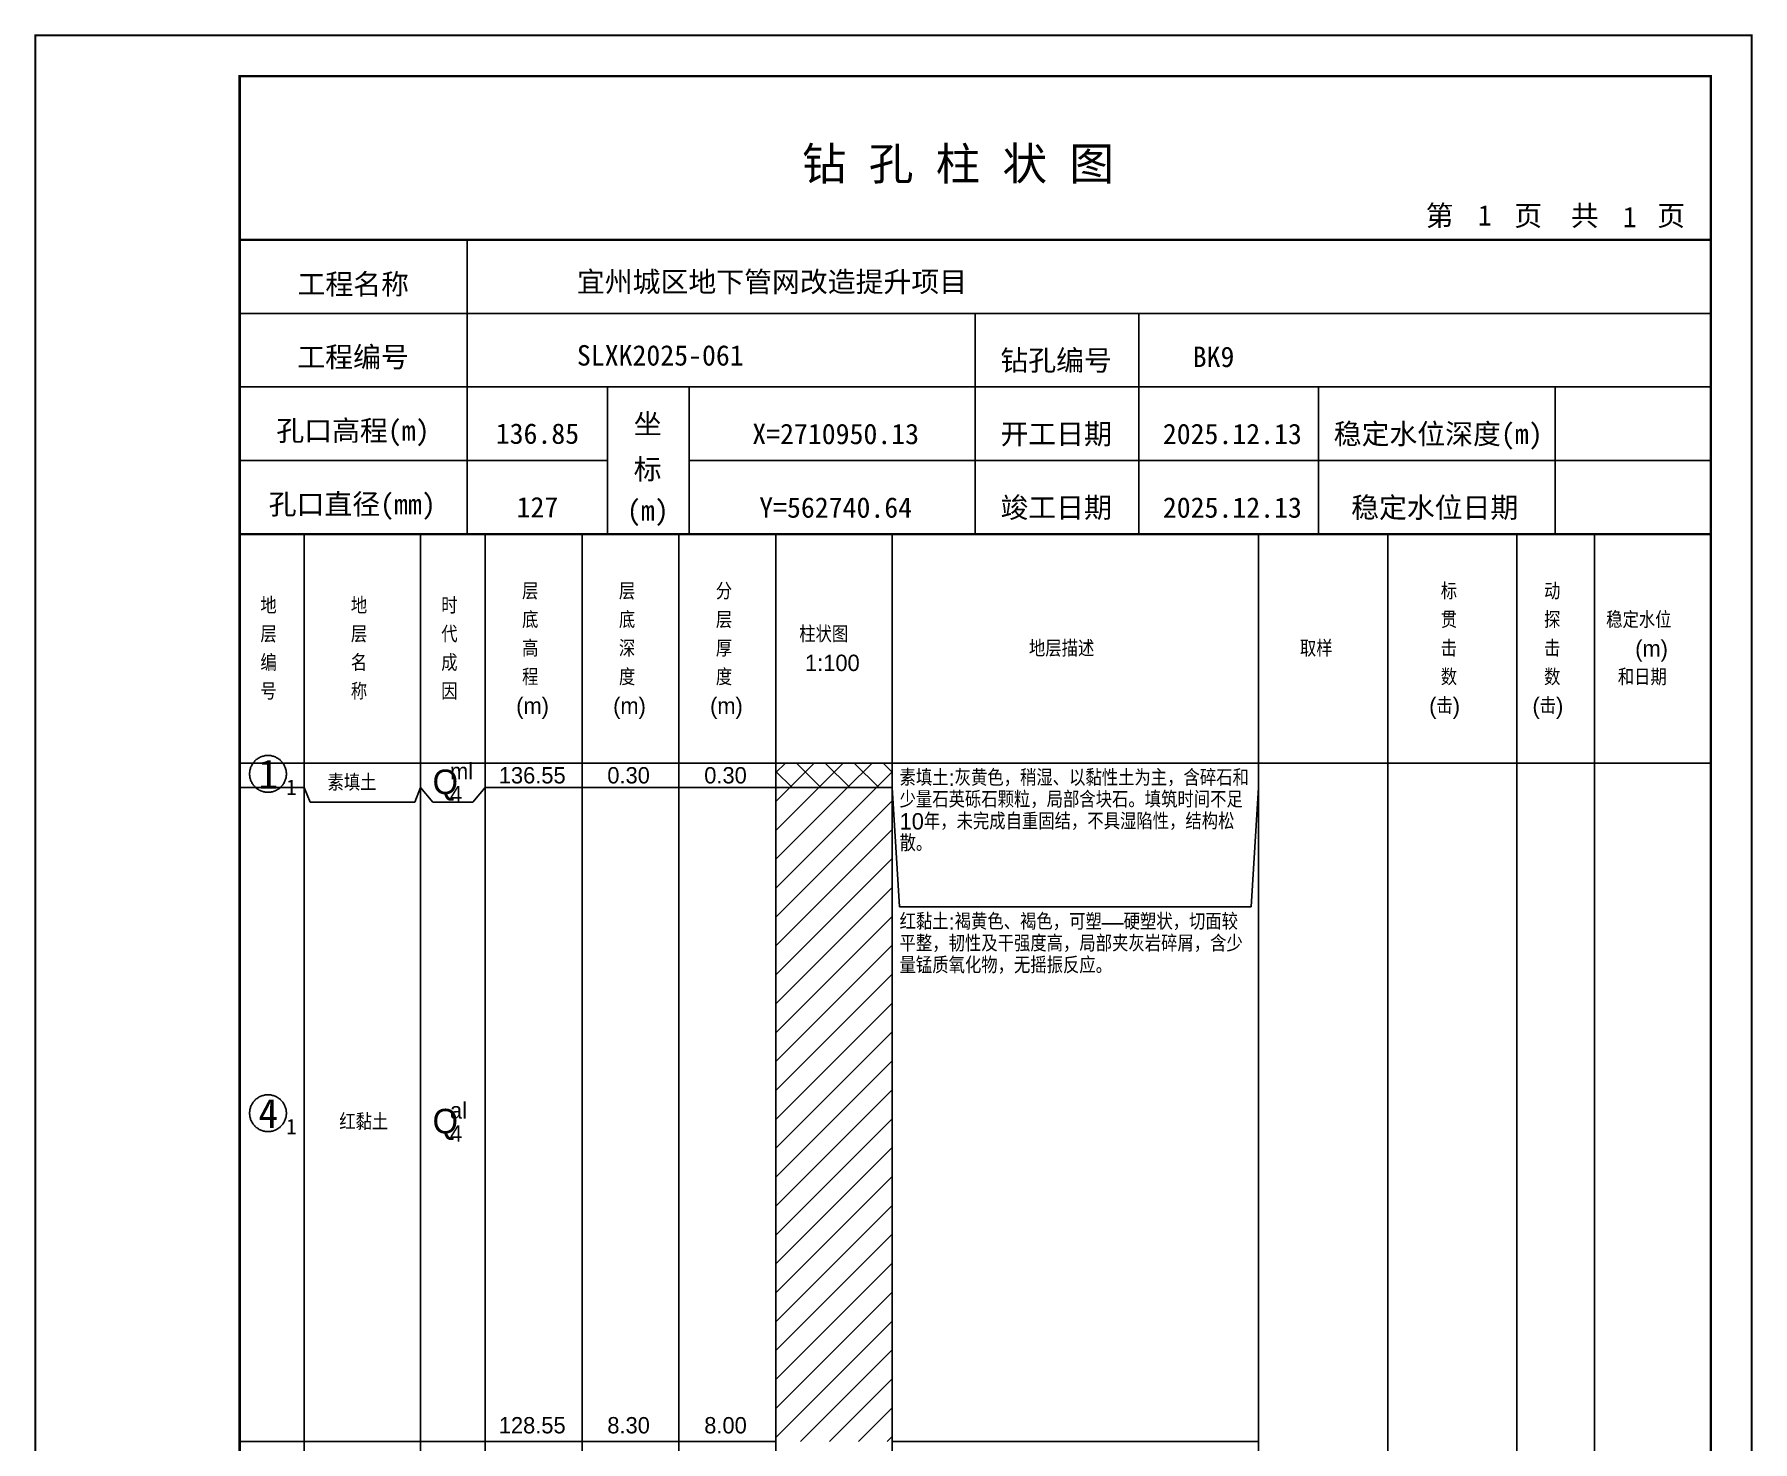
# Model space of a CAD drawing. Header units: millimetres. Extents: x 12489 to 89920, y 4630 to 4927.
# Drawn here: x 14249.3 to 14459.6, y 4754.7 to 4926.8 of the extents above; entities that cross this region are included whole.
import ezdxf
from ezdxf.enums import TextEntityAlignment as Align

# ---------------------------------------------------------------- set-up
doc = ezdxf.new("R2010")
doc.units = ezdxf.units.MM
doc.layers.add('ZZT_TC', color=7, linetype='Continuous')
doc.styles.add('成果图图块', font='', dxfattribs={"height": 2.5})
doc.styles.add('成果图模板', font='')
doc.styles.add('成果图模板标题', font='simhei.ttf')
doc.styles.add('成果图表体', font='Comfont.shx', dxfattribs={"height": 2, "bigfont": 'Hztxt12a.shx'})
doc.styles.get('成果图图块').set_extended_font_data('FangSong_GB2312')
doc.styles.get('成果图模板').set_extended_font_data('FangSong_GB2312')

# ---------------------------------------------------------------- blocks, each defined once
blk = doc.blocks.new('DCBH-1-1-920', base_point=(0.3, -0.11))
at = {"layer": 'ZZT_TC', "color": 7}
blk.add_polyline3d([(-0.19, 2.31, 0), (-0.3, 2.31, 0), (-0.41, 2.3, 0), (-0.52, 2.29, 0), (-0.63, 2.27, 0), (-0.73, 2.24, 0), (-0.84, 2.21, 0), (-0.95, 2.18, 0), (-1.05, 2.14, 0), (-1.15, 2.09, 0), (-1.25, 2.04, 0), (-1.35, 1.99, 0), (-1.44, 1.93, 0), (-1.53, 1.87, 0), (-1.62, 1.8, 0), (-1.7, 1.73, 0), (-1.78, 1.65, 0), (-1.86, 1.57, 0), (-1.93, 1.49, 0), (-2, 1.4, 0), (-2.06, 1.31, 0), (-2.12, 1.22, 0), (-2.17, 1.12, 0), (-2.22, 1.02, 0), (-2.27, 0.92, 0), (-2.31, 0.82, 0), (-2.34, 0.71, 0), (-2.37, 0.61, 0), (-2.4, 0.5, 0), (-2.41, 0.39, 0), (-2.43, 0.28, 0), (-2.44, 0.17, 0), (-2.44, 0.06, 0), (-2.44, -0.05, 0), (-2.43, -0.16, 0), (-2.41, -0.27, 0), (-2.4, -0.38, 0), (-2.37, -0.49, 0), (-2.34, -0.6, 0), (-2.31, -0.7, 0), (-2.27, -0.8, 0), (-2.22, -0.9, 0), (-2.17, -1, 0), (-2.12, -1.1, 0), (-2.06, -1.19, 0), (-2, -1.28, 0), (-1.93, -1.37, 0), (-1.86, -1.45, 0), (-1.78, -1.53, 0), (-1.7, -1.61, 0), (-1.62, -1.68, 0), (-1.53, -1.75, 0), (-1.44, -1.81, 0), (-1.35, -1.87, 0), (-1.25, -1.93, 0), (-1.15, -1.98, 0), (-1.05, -2.02, 0), (-0.95, -2.06, 0), (-0.84, -2.1, 0), (-0.73, -2.13, 0), (-0.63, -2.15, 0), (-0.52, -2.17, 0), (-0.41, -2.18, 0), (-0.3, -2.19, 0), (-0.19, -2.19, 0), (-0.08, -2.19, 0), (0.03, -2.18, 0), (0.14, -2.17, 0), (0.25, -2.15, 0), (0.36, -2.13, 0), (0.47, -2.1, 0), (0.57, -2.06, 0), (0.67, -2.02, 0), (0.77, -1.98, 0), (0.87, -1.93, 0), (0.97, -1.87, 0), (1.06, -1.81, 0), (1.15, -1.75, 0), (1.24, -1.68, 0), (1.32, -1.61, 0), (1.4, -1.53, 0), (1.48, -1.45, 0), (1.55, -1.37, 0), (1.62, -1.28, 0), (1.68, -1.19, 0), (1.74, -1.1, 0), (1.8, -1, 0), (1.85, -0.9, 0), (1.89, -0.8, 0), (1.93, -0.7, 0), (1.97, -0.6, 0), (2, -0.49, 0), (2.02, -0.38, 0), (2.04, -0.27, 0), (2.05, -0.16, 0), (2.06, -0.05, 0), (2.06, 0.06, 0), (2.06, 0.17, 0), (2.05, 0.28, 0), (2.04, 0.39, 0), (2.02, 0.5, 0), (2, 0.61, 0), (1.97, 0.71, 0), (1.93, 0.82, 0), (1.89, 0.92, 0), (1.85, 1.02, 0), (1.8, 1.12, 0), (1.74, 1.22, 0), (1.68, 1.31, 0), (1.62, 1.4, 0), (1.55, 1.49, 0), (1.48, 1.57, 0), (1.4, 1.65, 0), (1.32, 1.73, 0), (1.24, 1.8, 0), (1.15, 1.87, 0), (1.06, 1.93, 0), (0.97, 1.99, 0), (0.87, 2.04, 0), (0.77, 2.09, 0), (0.67, 2.14, 0), (0.57, 2.18, 0), (0.47, 2.21, 0), (0.36, 2.24, 0), (0.25, 2.27, 0), (0.14, 2.29, 0), (0.03, 2.3, 0), (-0.08, 2.31, 0), (-0.19, 2.31, 0)], dxfattribs=at)
at = {"style": '成果图图块'}
blk.add_text('1', height=3.57, dxfattribs=at).set_placement((-0.16, -1.74), align=Align.CENTER)
blk.add_text('1', height=1.91, dxfattribs=at).set_placement((2.03, -2.53))
blk = doc.blocks.new('DCBH-1-1-921', base_point=(0.3, -0.11))
at = {"layer": 'ZZT_TC', "color": 7}
blk.add_polyline3d([(-0.19, 2.31, 0), (-0.3, 2.31, 0), (-0.41, 2.3, 0), (-0.52, 2.29, 0), (-0.63, 2.27, 0), (-0.73, 2.24, 0), (-0.84, 2.21, 0), (-0.95, 2.18, 0), (-1.05, 2.14, 0), (-1.15, 2.09, 0), (-1.25, 2.04, 0), (-1.35, 1.99, 0), (-1.44, 1.93, 0), (-1.53, 1.87, 0), (-1.62, 1.8, 0), (-1.7, 1.73, 0), (-1.78, 1.65, 0), (-1.86, 1.57, 0), (-1.93, 1.49, 0), (-2, 1.4, 0), (-2.06, 1.31, 0), (-2.12, 1.22, 0), (-2.17, 1.12, 0), (-2.22, 1.02, 0), (-2.27, 0.92, 0), (-2.31, 0.82, 0), (-2.34, 0.71, 0), (-2.37, 0.61, 0), (-2.4, 0.5, 0), (-2.41, 0.39, 0), (-2.43, 0.28, 0), (-2.44, 0.17, 0), (-2.44, 0.06, 0), (-2.44, -0.05, 0), (-2.43, -0.16, 0), (-2.41, -0.27, 0), (-2.4, -0.38, 0), (-2.37, -0.49, 0), (-2.34, -0.6, 0), (-2.31, -0.7, 0), (-2.27, -0.8, 0), (-2.22, -0.9, 0), (-2.17, -1, 0), (-2.12, -1.1, 0), (-2.06, -1.19, 0), (-2, -1.28, 0), (-1.93, -1.37, 0), (-1.86, -1.45, 0), (-1.78, -1.53, 0), (-1.7, -1.61, 0), (-1.62, -1.68, 0), (-1.53, -1.75, 0), (-1.44, -1.81, 0), (-1.35, -1.87, 0), (-1.25, -1.93, 0), (-1.15, -1.98, 0), (-1.05, -2.02, 0), (-0.95, -2.06, 0), (-0.84, -2.1, 0), (-0.73, -2.13, 0), (-0.63, -2.15, 0), (-0.52, -2.17, 0), (-0.41, -2.18, 0), (-0.3, -2.19, 0), (-0.19, -2.19, 0), (-0.08, -2.19, 0), (0.03, -2.18, 0), (0.14, -2.17, 0), (0.25, -2.15, 0), (0.36, -2.13, 0), (0.47, -2.1, 0), (0.57, -2.06, 0), (0.67, -2.02, 0), (0.77, -1.98, 0), (0.87, -1.93, 0), (0.97, -1.87, 0), (1.06, -1.81, 0), (1.15, -1.75, 0), (1.24, -1.68, 0), (1.32, -1.61, 0), (1.4, -1.53, 0), (1.48, -1.45, 0), (1.55, -1.37, 0), (1.62, -1.28, 0), (1.68, -1.19, 0), (1.74, -1.1, 0), (1.8, -1, 0), (1.85, -0.9, 0), (1.89, -0.8, 0), (1.93, -0.7, 0), (1.97, -0.6, 0), (2, -0.49, 0), (2.02, -0.38, 0), (2.04, -0.27, 0), (2.05, -0.16, 0), (2.06, -0.05, 0), (2.06, 0.06, 0), (2.06, 0.17, 0), (2.05, 0.28, 0), (2.04, 0.39, 0), (2.02, 0.5, 0), (2, 0.61, 0), (1.97, 0.71, 0), (1.93, 0.82, 0), (1.89, 0.92, 0), (1.85, 1.02, 0), (1.8, 1.12, 0), (1.74, 1.22, 0), (1.68, 1.31, 0), (1.62, 1.4, 0), (1.55, 1.49, 0), (1.48, 1.57, 0), (1.4, 1.65, 0), (1.32, 1.73, 0), (1.24, 1.8, 0), (1.15, 1.87, 0), (1.06, 1.93, 0), (0.97, 1.99, 0), (0.87, 2.04, 0), (0.77, 2.09, 0), (0.67, 2.14, 0), (0.57, 2.18, 0), (0.47, 2.21, 0), (0.36, 2.24, 0), (0.25, 2.27, 0), (0.14, 2.29, 0), (0.03, 2.3, 0), (-0.08, 2.31, 0), (-0.19, 2.31, 0)], dxfattribs=at)
at = {"style": '成果图图块'}
blk.add_text('4', height=3.57, dxfattribs=at).set_placement((-0.16, -1.74), align=Align.CENTER)
blk.add_text('1', height=1.91, dxfattribs=at).set_placement((2.03, -2.53))
blk = doc.blocks.new('钻孔柱状图路桥昇龙制图梁世成校核莫家里.dwg9', base_point=(25, 236))
for p, q in [((52.82, 236), (52.82, 272)), ((25, 263), (205, 263)), ((115, 236), (115, 263)), ((135, 236), (135, 263)), ((25, 254), (205, 254)), ((70, 236), (70, 254)), ((80, 236), (80, 254)), ((157, 236), (157, 254)), ((185.95, 236), (185.95, 254)), ((25, 245), (70, 245)), ((80, 245), (205, 245))]:
    blk.add_line(p, q)
for points, const_width in [([(0, 0), (210, 0), (210, 297), (0, 297)], 0.25), ([(25, 5), (205, 5), (205, 292), (25, 292)], 0.3)]:
    blk.add_lwpolyline(points, close=True, dxfattribs=dict(const_width=const_width))
at = {"const_width": 0.3}
for points in [[(25, 272), (205, 272)], [(25, 236), (205, 236)]]:
    blk.add_lwpolyline(points, dxfattribs=at)
for s, height, style, p in [('钻 孔 柱 状 图', 4, '成果图模板标题', (93.8, 279.31)), ('第', 2.5, '成果图模板', (170.12, 273.7)), ('页', 2.5, '成果图模板', (180.96, 273.7)), ('共', 2.5, '成果图模板', (187.88, 273.7)), ('页', 2.5, '成果图模板', (198.44, 273.7)), ('工程名称', 2.5, '成果图模板', (32.07, 265.32)), ('宜州城区地下管网改造提升项目', 2.5, '成果图模板', (66.26, 265.61)), ('工程编号', 2.5, '成果图模板', (32.05, 256.41)), ('SLXK2025-061', 2.5, '成果图模板', (66.26, 256.61)), ('钻孔编号', 2.5, '成果图模板', (118.08, 256)), ('BK9', 2.5, '成果图模板', (141.61, 256.43)), ('孔口高程(m)', 2.5, '成果图模板', (29.48, 247.41)), ('坐', 2.5, '成果图模板', (73.21, 248.24)), ('开工日期', 2.5, '成果图模板', (118.08, 247)), ('稳定水位深度(m)', 2.5, '成果图模板', (158.86, 247)), ('标', 2.5, '成果图模板', (73.21, 242.7)), ('孔口直径(mm)', 2.5, '成果图模板', (28.54, 238.41)), ('(m) ', 2.5, '成果图模板', (72.38, 237.65)), ('竣工日期', 2.5, '成果图模板', (118.08, 238)), ('稳定水位日期', 2.5, '成果图模板', (160.99, 238))]:
    blk.add_text(s, height=height, dxfattribs=dict(style=style)).set_placement(p)
at = {"style": '成果图模板'}
for s, p in [('1', (177.35, 273.74)), ('1', (195.08, 273.53)), ('136.85', (61.43, 247.04)), ('X=2710950.13', (97.92, 247)), ('2025.12.13', (146.46, 247)), ('127', (61.43, 238.04)), ('Y=562740.64', (97.92, 238)), ('2025.12.13', (146.46, 238))]:
    blk.add_text(s, height=2.5, dxfattribs=at).set_placement(p, align=Align.CENTER)

msp = doc.modelspace()

# ---------------------------------------------------------------- hatches: boundary and pattern name
at = {"linetype": 'Continuous'}
h = msp.add_hatch(dxfattribs=at)
h.set_pattern_fill('GKSTT', scale=0.5, style=0, pattern_type=2)
h.set_pattern_definition([(45, (0, 0), (-1.76776695, 1.76776695), []), (135, (0, 0), (-1.76776695, -1.76776695), [])])
h.paths.add_polyline_path([(14340.06, 4834.71), (14354.29, 4834.71), (14354.29, 4837.71), (14340.06, 4837.71)])
h = msp.add_hatch(dxfattribs=at)
h.set_pattern_fill('GKNXT', scale=0.5, style=0, pattern_type=2)
h.set_pattern_definition([(45, (0, 0), (-1.76776695, 1.76776695), [])])
h.paths.add_polyline_path([(14340.06, 4754.71), (14354.29, 4754.71), (14354.29, 4834.71), (14340.06, 4834.71)])

# ---------------------------------------------------------------- linework, layer by layer
at = {"color": 0}
for p, q in [((14274.45, 4837.71), (14282.35, 4837.71)), ((14274.45, 4834.71), (14274.45, 4837.71)), ((14282.35, 4834.71), (14282.35, 4837.71)), ((14274.45, 4834.71), (14282.35, 4834.71)), ((14274.45, 4834.71), (14282.35, 4834.71)), ((14274.45, 4754.71), (14274.45, 4834.71)), ((14282.35, 4754.71), (14282.35, 4834.71)), ((14274.45, 4754.71), (14282.35, 4754.71))]:
    msp.add_line(p, q, dxfattribs=at)
for points in [[(14274.45, 4865.71), (14282.35, 4865.71)], [(14274.45, 4837.71), (14274.45, 4865.71)], [(14282.35, 4837.71), (14282.35, 4865.71)], [(14282.35, 4865.71), (14296.58, 4865.71)], [(14282.35, 4837.71), (14282.35, 4865.71)], [(14296.58, 4837.71), (14296.58, 4865.71)], [(14296.58, 4865.71), (14304.49, 4865.71)], [(14296.58, 4837.71), (14296.58, 4865.71)], [(14304.49, 4837.71), (14304.49, 4865.71)], [(14304.49, 4865.71), (14316.35, 4865.71)], [(14304.49, 4837.71), (14304.49, 4865.71)], [(14316.35, 4837.71), (14316.35, 4865.71)], [(14316.35, 4865.71), (14328.2, 4865.71)], [(14316.35, 4837.71), (14316.35, 4865.71)], [(14328.2, 4837.71), (14328.2, 4865.71)], [(14328.2, 4865.71), (14340.06, 4865.71)], [(14328.2, 4837.71), (14328.2, 4865.71)], [(14340.06, 4837.71), (14340.06, 4865.71)], [(14340.06, 4865.71), (14354.29, 4865.71)], [(14340.06, 4837.71), (14340.06, 4865.71)], [(14354.29, 4837.71), (14354.29, 4865.71)], [(14354.29, 4865.71), (14399.11, 4865.71)], [(14354.29, 4837.71), (14354.29, 4865.71)], [(14399.11, 4837.71), (14399.11, 4865.71)], [(14399.11, 4865.71), (14414.92, 4865.71)], [(14399.11, 4837.71), (14399.11, 4865.71)], [(14414.92, 4837.71), (14414.92, 4865.71)], [(14414.92, 4865.71), (14430.73, 4865.71)], [(14414.92, 4837.71), (14414.92, 4865.71)], [(14430.73, 4837.71), (14430.73, 4865.71)], [(14430.73, 4865.71), (14440.22, 4865.71)], [(14430.73, 4837.71), (14430.73, 4865.71)], [(14440.22, 4837.71), (14440.22, 4865.71)], [(14440.22, 4865.71), (14454.45, 4865.71)], [(14440.22, 4837.71), (14440.22, 4865.71)], [(14454.45, 4837.71), (14454.45, 4865.71)], [(14274.45, 4837.71), (14282.35, 4837.71)], [(14274.45, 4643.71), (14274.45, 4837.71)], [(14274.45, 4837.71), (14282.35, 4837.71)], [(14282.35, 4643.71), (14282.35, 4837.71)], [(14282.35, 4837.71), (14296.58, 4837.71)], [(14282.35, 4643.71), (14282.35, 4837.71)], [(14282.35, 4837.71), (14296.58, 4837.71)], [(14282.35, 4834.71), (14282.35, 4837.71)], [(14296.58, 4643.71), (14296.58, 4837.71)], [(14296.58, 4834.71), (14296.58, 4837.71)], [(14296.58, 4837.71), (14304.49, 4837.71)], [(14296.58, 4643.71), (14296.58, 4837.71)], [(14296.58, 4837.71), (14304.49, 4837.71)], [(14296.58, 4832.91), (14296.58, 4837.71)], [(14304.49, 4643.71), (14304.49, 4837.71)], [(14304.49, 4832.91), (14304.49, 4837.71)], [(14304.49, 4837.71), (14316.35, 4837.71)], [(14304.49, 4643.71), (14304.49, 4837.71)], [(14304.49, 4837.71), (14316.35, 4837.71)], [(14304.49, 4837.71), (14316.35, 4837.71)], [(14304.49, 4834.71), (14304.49, 4837.71)], [(14316.35, 4643.71), (14316.35, 4837.71)], [(14316.35, 4834.71), (14316.35, 4837.71)], [(14316.35, 4837.71), (14328.2, 4837.71)], [(14316.35, 4643.71), (14316.35, 4837.71)], [(14316.35, 4837.71), (14328.2, 4837.71)], [(14316.35, 4837.71), (14328.2, 4837.71)], [(14316.35, 4834.71), (14316.35, 4837.71)], [(14328.2, 4643.71), (14328.2, 4837.71)], [(14328.2, 4834.71), (14328.2, 4837.71)], [(14328.2, 4837.71), (14340.06, 4837.71)], [(14328.2, 4643.71), (14328.2, 4837.71)], [(14328.2, 4837.71), (14340.06, 4837.71)], [(14328.2, 4837.71), (14340.06, 4837.71)], [(14328.2, 4834.71), (14328.2, 4837.71)], [(14340.06, 4643.71), (14340.06, 4837.71)], [(14340.06, 4834.71), (14340.06, 4837.71)], [(14340.06, 4837.71), (14354.29, 4837.71)], [(14340.06, 4643.71), (14340.06, 4837.71)], [(14340.06, 4837.71), (14354.29, 4837.71)], [(14354.29, 4643.71), (14354.29, 4837.71)], [(14354.29, 4837.71), (14399.11, 4837.71)], [(14354.29, 4643.71), (14354.29, 4837.71)], [(14354.29, 4837.71), (14399.11, 4837.71)], [(14354.29, 4834.71), (14354.29, 4837.71)], [(14399.11, 4643.71), (14399.11, 4837.71)], [(14399.11, 4834.71), (14399.11, 4837.71)], [(14399.11, 4837.71), (14414.92, 4837.71)], [(14399.11, 4643.71), (14399.11, 4837.71)], [(14399.11, 4837.71), (14414.92, 4837.71)], [(14414.92, 4643.71), (14414.92, 4837.71)], [(14414.92, 4837.71), (14430.73, 4837.71)], [(14414.92, 4643.71), (14414.92, 4837.71)], [(14414.92, 4837.71), (14430.73, 4837.71)], [(14430.73, 4643.71), (14430.73, 4837.71)], [(14430.73, 4837.71), (14440.22, 4837.71)], [(14430.73, 4643.71), (14430.73, 4837.71)], [(14430.73, 4837.71), (14440.22, 4837.71)], [(14440.22, 4643.71), (14440.22, 4837.71)], [(14440.22, 4837.71), (14454.45, 4837.71)], [(14440.22, 4643.71), (14440.22, 4837.71)], [(14440.22, 4837.71), (14454.45, 4837.71)], [(14454.45, 4643.71), (14454.45, 4837.71)], [(14282.35, 4834.71), (14283.06, 4832.91)], [(14282.35, 4754.71), (14282.35, 4834.71)], [(14295.87, 4832.91), (14296.58, 4834.71)], [(14296.58, 4754.71), (14296.58, 4834.71)], [(14296.58, 4834.71), (14298.08, 4832.91)], [(14302.99, 4832.91), (14304.49, 4834.71)], [(14304.49, 4834.71), (14316.35, 4834.71)], [(14304.49, 4834.71), (14316.35, 4834.71)], [(14304.49, 4754.71), (14304.49, 4834.71)], [(14316.35, 4754.71), (14316.35, 4834.71)], [(14316.35, 4834.71), (14328.2, 4834.71)], [(14316.35, 4834.71), (14328.2, 4834.71)], [(14316.35, 4754.71), (14316.35, 4834.71)], [(14328.2, 4754.71), (14328.2, 4834.71)], [(14328.2, 4834.71), (14340.06, 4834.71)], [(14328.2, 4834.71), (14340.06, 4834.71)], [(14328.2, 4754.71), (14328.2, 4834.71)], [(14340.06, 4754.71), (14340.06, 4834.71)], [(14354.29, 4834.71), (14355.19, 4820.11)], [(14354.29, 4754.71), (14354.29, 4834.71)], [(14398.22, 4820.11), (14399.11, 4834.71)], [(14399.11, 4754.71), (14399.11, 4834.71)], [(14283.06, 4832.91), (14295.87, 4832.91)], [(14296.58, 4754.71), (14296.58, 4832.91)], [(14298.08, 4832.91), (14302.99, 4832.91)], [(14304.49, 4754.71), (14304.49, 4832.91)], [(14355.19, 4820.11), (14398.22, 4820.11)], [(14282.35, 4754.71), (14296.58, 4754.71)], [(14296.58, 4754.71), (14304.49, 4754.71)], [(14304.49, 4754.71), (14316.35, 4754.71)], [(14316.35, 4754.71), (14328.2, 4754.71)], [(14328.2, 4754.71), (14340.06, 4754.71)], [(14354.29, 4754.71), (14399.11, 4754.71)]]:
    msp.add_lwpolyline(points, dxfattribs=at)
at = {"color": 7, "flags": 128}
msp.add_lwpolyline([(14340.06, 4834.71), (14354.29, 4834.71)], dxfattribs=at)

# ---------------------------------------------------------------- block references
for name, p in [('钻孔柱状图路桥昇龙制图梁世成校核莫家里.dwg9', (14274.45, 4865.71)), ('DCBH-1-1-920', (14278.4, 4836.21)), ('DCBH-1-1-921', (14278.4, 4794.71))]:
    msp.add_blockref(name, p)

# ---------------------------------------------------------------- texts
at = {"color": 0, "style": '成果图表体'}
for s, height, p in [('层', 2, (14309, 4857.71)), ('层', 2, (14320.85, 4857.71)), ('分', 2, (14332.71, 4857.71)), ('标', 2, (14421.41, 4857.71)), ('动', 2, (14434.05, 4857.71)), ('地', 2, (14276.98, 4855.96)), ('地', 2, (14288.05, 4855.96)), ('时', 2, (14299.11, 4855.96)), ('底', 2, (14309, 4854.21)), ('底', 2, (14320.85, 4854.21)), ('层', 2, (14332.71, 4854.21)), ('贯', 2, (14421.41, 4854.21)), ('探', 2, (14434.05, 4854.21)), ('稳定水位', 2, (14441.65, 4854.21)), ('层', 2, (14276.98, 4852.46)), ('层', 2, (14288.05, 4852.46)), ('代', 2, (14299.11, 4852.46)), ('高', 2, (14309, 4850.71)), ('深', 2, (14320.85, 4850.71)), ('厚', 2, (14332.71, 4850.71)), ('柱状图', 2, (14342.91, 4852.46)), ('地层描述', 2, (14371.02, 4850.71)), ('取样', 2, (14404.18, 4850.71)), ('击', 2, (14421.41, 4850.71)), ('击', 2, (14434.05, 4850.71)), ('(m)', 2, (14445.2, 4850.71)), ('编', 2, (14276.98, 4848.96)), ('名', 2, (14288.05, 4848.96)), ('成', 2, (14299.11, 4848.96)), ('1:100', 2, (14343.62, 4848.96)), ('程', 2, (14309, 4847.21)), ('度', 2, (14320.85, 4847.21)), ('度', 2, (14332.71, 4847.21)), ('数', 2, (14421.41, 4847.21)), ('数', 2, (14434.05, 4847.21)), ('和日期', 2, (14443.07, 4847.21)), ('号', 2, (14276.98, 4845.46)), ('称', 2, (14288.05, 4845.46)), ('因', 2, (14299.11, 4845.46)), ('(m)', 2, (14308.28, 4843.71)), ('(m)', 2, (14320.14, 4843.71)), ('(m)', 2, (14332, 4843.71)), ('(击)', 2, (14419.99, 4843.71)), ('(击)', 2, (14432.63, 4843.71)), ('素填土', 2, (14285.2, 4834.31)), ('Q', 3, (14298.05, 4833.91)), ('ml', 2, (14300.18, 4835.71)), ('136.55', 2, (14306.15, 4835.21)), ('0.30', 2, (14319.43, 4835.21)), ('0.30', 2, (14331.29, 4835.21)), ('4', 2, (14300.18, 4832.91)), ('al', 2, (14300.18, 4794.21)), ('红黏土', 2, (14286.63, 4792.81)), ('Q', 3, (14298.05, 4792.41)), ('4', 2, (14300.18, 4791.41)), ('128.55', 2, (14306.15, 4755.71)), ('8.30', 2, (14319.43, 4755.71)), ('8.00', 2, (14331.29, 4755.71))]:
    msp.add_text(s, height=height, dxfattribs=at).set_placement(p)
at = {"color": 0, "char_height": 2, "width": 43.0292, "attachment_point": 1, "line_spacing_factor": 0.8, "style": '成果图表体'}
for s, insert in [('素填土:灰黄色，稍湿、以黏性土为主，含碎石和少量石英砾石颗粒，局部含块石。填筑时间不足10年，未完成自重固结，不具湿陷性，结构松散。', (14355.19, 4836.91)), ('红黏土:褐黄色、褐色，可塑—硬塑状，切面较平整，韧性及干强度高，局部夹灰岩碎屑，含少量锰质氧化物，无摇振反应。', (14355.19, 4819.31))]:
    msp.add_mtext(s, dxfattribs=dict(at, insert=insert))

doc.saveas('drawing.dxf')
